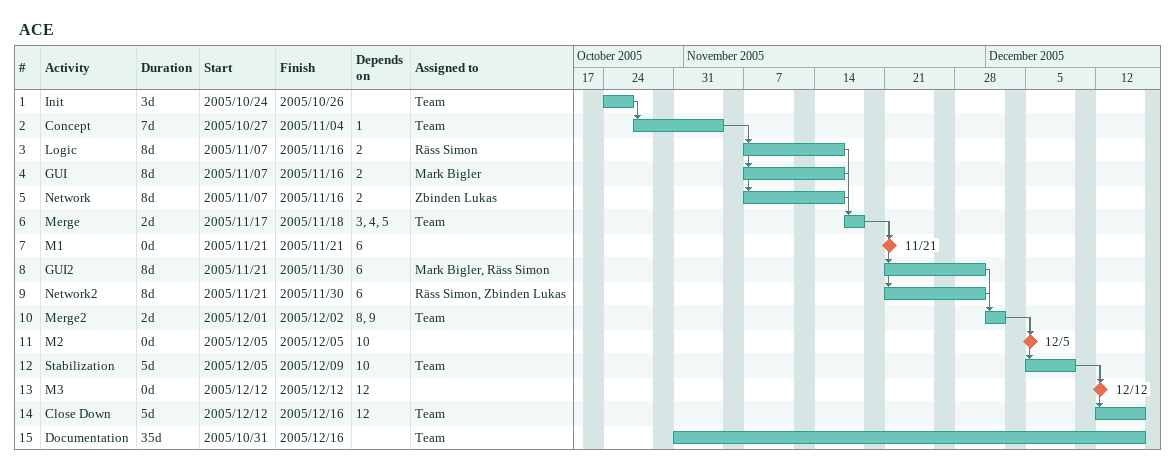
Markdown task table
ACE

| ID | Task | Duration | Start | Finish | Predecessors | Resources |
|---|---|---|---|---|---|---|
| 1 | Init | 3d | 2005-10-24 | 2005-10-26 |  | Team |
| 2 | Concept | 7d | 2005-10-27 | 2005-11-04 | 1 | Team |
| 3 | Logic | 8d | 2005-11-07 | 2005-11-16 | 2 | Räss Simon |
| 4 | GUI | 8d | 2005-11-07 | 2005-11-16 | 2 | Mark Bigler |
| 5 | Network | 8d | 2005-11-07 | 2005-11-16 | 2 | Zbinden Lukas |
| 6 | Merge | 2d | 2005-11-17 | 2005-11-18 | 3, 4, 5 | Team |
| 7 | M1 | 0d | 2005-11-21 | 2005-11-21 | 6 |  |
| 8 | GUI2 | 8d | 2005-11-21 | 2005-11-30 | 6 | Mark Bigler, Räss Simon |
| 9 | Network2 | 8d | 2005-11-21 | 2005-11-30 | 6 | Räss Simon, Zbinden Lukas |
| 10 | Merge2 | 2d | 2005-12-01 | 2005-12-02 | 8, 9 | Team |
| 11 | M2 | 0d | 2005-12-05 | 2005-12-05 | 10 |  |
| 12 | Stabilization | 5d | 2005-12-05 | 2005-12-09 | 10 | Team |
| 13 | M3 | 0d | 2005-12-12 | 2005-12-12 | 12 |  |
| 14 | Close Down | 5d | 2005-12-12 | 2005-12-16 | 12 | Team |
| 15 | Documentation | 35d | 2005-10-31 | 2005-12-16 |  | Team |
